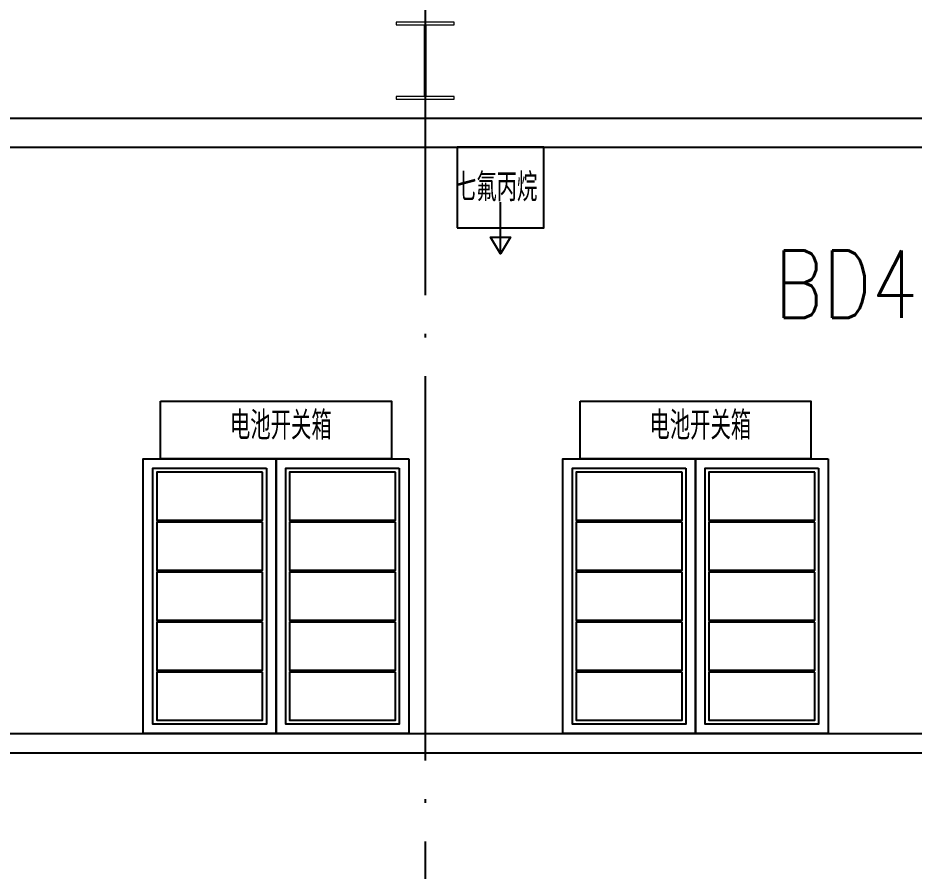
# Model space of a CAD drawing. Extents: x 758840 to 1108724, y -102573 to 143521.
# Drawn here: x 854416 to 859074, y 60123 to 64560 of the extents above; entities that cross this region are included whole.
import ezdxf

# ---------------------------------------------------------------- set-up
doc = ezdxf.new("R2010")
doc.units = 0
doc.header["$LTSCALE"] = 1000
doc.header["$MEASUREMENT"] = 0
doc.linetypes.add('DOTE', pattern=[2.42, 2, -0.2, 0.02, -0.2])
for name, color, linetype in [('01-房间正式编号', 1, 'Continuous'), ('02电气-设备', 255, 'Continuous'), ('DOTE', 8, 'DOTE'), ('DUCT-新风管立管', 7, 'Continuous'), ('EQUIP_消火栓', 7, 'Continuous'), ('WALL-MOVE', 6, 'Continuous')]:
    doc.layers.add(name, color=color, linetype=linetype)
doc.layers.add('钢柱', color=51, linetype='Continuous', lineweight=13)
doc.styles.get("Standard").update_dxf_attribs({"font": 'gbenor.shx', "bigfont": 'gbcbig.shx'})
doc.styles.add('平面图B$0$HZ', font='romans.shx', dxfattribs={"width": 0.8, "bigfont": 'gbcbig.shx'})

# ---------------------------------------------------------------- blocks, each defined once
blk = doc.blocks.new('*U372')
at = {"layer": 'DUCT-新风管立管', "color": 5, "ltscale": 5}
blk.add_lwpolyline([(-125, 275), (-125, -275), (125, -275), (125, 275)], close=True, dxfattribs=at)
blk = doc.blocks.new('*U373')
at = {"layer": '02电气-设备', "color": 0, "linetype": 'ByBlock', "lineweight": -2, "transparency": 16777216}
for p in [(0, 0), (260, 0), (520, 0), (780, 0), (1040, 0)]:
    blk.add_blockref('*U372', p, dxfattribs=at)
blk = doc.blocks.new('*U307')
at = {"layer": 'DUCT-新风管立管', "color": 5, "ltscale": 5}
blk.add_lwpolyline([(-125, 275), (-125, -275), (125, -275), (125, 275)], close=True, dxfattribs=at)
blk = doc.blocks.new('*U308')
at = {"layer": '02电气-设备', "color": 0, "linetype": 'ByBlock', "lineweight": -2, "transparency": 16777216}
for p in [(0, 0), (260, 0), (520, 0), (780, 0), (1040, 0)]:
    blk.add_blockref('*U307', p, dxfattribs=at)
blk = doc.blocks.new('*U374')
at = {"layer": 'DUCT-新风管立管', "color": 5, "ltscale": 5}
blk.add_lwpolyline([(-125, 275), (-125, -275), (125, -275), (125, 275)], close=True, dxfattribs=at)
blk = doc.blocks.new('*U375')
at = {"layer": '02电气-设备', "color": 0, "linetype": 'ByBlock', "lineweight": -2, "transparency": 16777216}
for p in [(0, 0), (260, 0), (520, 0), (780, 0), (1040, 0)]:
    blk.add_blockref('*U374', p, dxfattribs=at)
blk = doc.blocks.new('*U376')
at = {"layer": 'DUCT-新风管立管', "color": 5, "ltscale": 5}
blk.add_lwpolyline([(-125, 275), (-125, -275), (125, -275), (125, 275)], close=True, dxfattribs=at)
blk = doc.blocks.new('*U311')
at = {"layer": '02电气-设备', "color": 0, "linetype": 'ByBlock', "lineweight": -2, "transparency": 16777216}
for p in [(0, 0), (260, 0), (520, 0), (780, 0), (1040, 0)]:
    blk.add_blockref('*U376', p, dxfattribs=at)

msp = doc.modelspace()

# ---------------------------------------------------------------- linework, layer by layer
at = {"layer": '02电气-设备', "color": 5, "ltscale": 5}
for points in [[(855157.98, 62567.52), (856357.98, 62567.52), (856357.98, 62267.52), (855157.98, 62267.52)], [(857337.98, 62567.52), (858537.98, 62567.52), (858537.98, 62267.52), (857337.98, 62267.52)]]:
    msp.add_lwpolyline(points, close=True, dxfattribs=at)
at = {"layer": '02电气-设备', "color": 3, "ltscale": 5}
for points in [[(855757.98, 62267.52), (855757.98, 60837.52), (855067.98, 60837.52), (855067.98, 62267.52)], [(856447.98, 62267.52), (856447.98, 60837.52), (855757.98, 60837.52), (855757.98, 62267.52)], [(857937.98, 62267.52), (857937.98, 60837.52), (857247.98, 60837.52), (857247.98, 62267.52)], [(858627.98, 62267.52), (858627.98, 60837.52), (857937.98, 60837.52), (857937.98, 62267.52)], [(855707.98, 62217.52), (855707.98, 60887.52), (855117.98, 60887.52), (855117.98, 62217.52)], [(856397.98, 62217.52), (856397.98, 60887.52), (855807.98, 60887.52), (855807.98, 62217.52)], [(857887.98, 62217.52), (857887.98, 60887.52), (857297.98, 60887.52), (857297.98, 62217.52)], [(858577.98, 62217.52), (858577.98, 60887.52), (857987.98, 60887.52), (857987.98, 62217.52)]]:
    msp.add_lwpolyline(points, close=True, dxfattribs=at)
at = {"layer": 'DOTE'}
msp.add_line((856533.02, 103837.52), (856533.02, 34437.52), dxfattribs=at)
at = {"layer": 'EQUIP_消火栓', "lineweight": -3}
msp.add_lwpolyline([(856700.13, 63467.54), (857150.13, 63467.54), (857150.13, 63887.54), (856700.13, 63887.54)], close=True, dxfattribs=at)
at = {"layer": 'EQUIP_消火栓', "linetype": 'ByBlock'}
msp.add_lwpolyline([(856925.13, 63333.67), (856872.92, 63419.78), (856977.33, 63419.78), (856925.13, 63333.67), (856925.13, 63601.41)], dxfattribs=at)
at = {"layer": 'WALL-MOVE'}
for p, q in [((864763.48, 64037.54), (850337.98, 64037.54)), ((850412.98, 63887.54), (864763.48, 63887.54))]:
    msp.add_line(p, q, dxfattribs=at)
at = {"layer": 'WALL-MOVE', "color": 2}
for p, q in [((850412.98, 60837.52), (874188.02, 60837.52)), ((850337.98, 60737.52), (874263.02, 60737.52))]:
    msp.add_line(p, q, dxfattribs=at)
at = {"layer": '钢柱'}
msp.add_lwpolyline([(856538.02, 64523.52), (856683.02, 64523.52), (856683.02, 64537.52), (856383.02, 64537.52), (856383.02, 64523.52), (856528.02, 64523.52), (856528.02, 64151.52), (856383.02, 64151.52), (856383.02, 64137.52), (856683.02, 64137.52), (856683.02, 64151.52), (856538.02, 64151.52), (856538.02, 64523.52)], dxfattribs=at)

# ---------------------------------------------------------------- block references
at = {"layer": '02电气-设备', "color": 3, "rotation": 270}
for name, p in [('*U373', (855412.98, 62072.52)), ('*U308', (856102.98, 62072.52)), ('*U375', (857592.98, 62072.52)), ('*U311', (858282.98, 62072.52))]:
    msp.add_blockref(name, p, dxfattribs=at)

# ---------------------------------------------------------------- texts
at = {"layer": '01-房间正式编号', "color": 1, "style": '平面图B$0$HZ', "width": 0.8}
msp.add_text('BD4-B104-A', height=350, dxfattribs=at).set_placement((858348.5, 62999.66))
at = {"layer": '02电气-设备', "color": 3, "ltscale": 5}
for p in [(855518.26, 62367.08), (857698.26, 62367.08)]:
    msp.add_text('电池开关箱', height=147, dxfattribs=at).set_placement(p)
at = {"layer": 'EQUIP_消火栓', "linetype": 'ByBlock'}
msp.add_text('七氟丙烷', height=147, dxfattribs=at).set_placement((856692.68, 63606.06))

doc.saveas('drawing.dxf')
